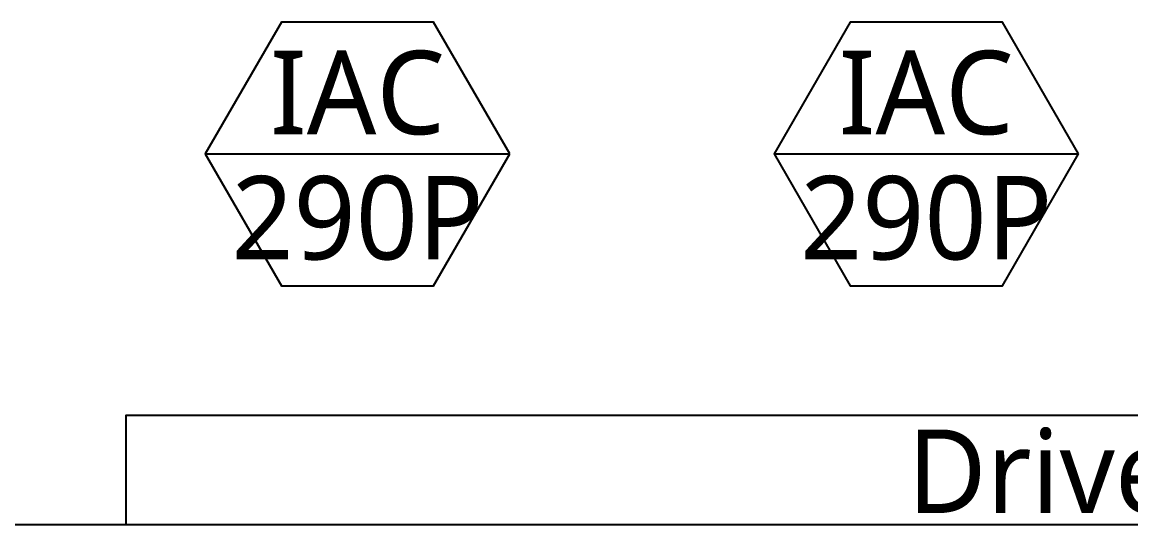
# Model space of a CAD drawing. Header units: millimetres. Extents: x 10547 to 11305, y 9897 to 10391.
# Drawn here: x 11040.17 to 11073.37, y 10262.64 to 10277.69 of the extents above; entities that cross this region are included whole.
import ezdxf
from ezdxf.enums import TextEntityAlignment as Align

# ---------------------------------------------------------------- set-up
doc = ezdxf.new("R2010")
doc.units = ezdxf.units.MM
doc.layers.add('LG-장비번호', color=7, linetype='Continuous')
doc.layers.add('실명', color=231, linetype='Continuous')
doc.styles.add('LG전자', font='')
doc.styles.get('LG전자').set_extended_font_data('Malgun Gothic')

msp = doc.modelspace()

# ---------------------------------------------------------------- linework, layer by layer
at = {"layer": 'LG-장비번호', "color": 1}
for p, q in [((11045.658, 10273.746), (11054.773, 10273.746)), ((11062.691, 10273.746), (11071.806, 10273.746))]:
    msp.add_line(p, q, dxfattribs=at)
at = {"layer": 'LG-장비번호', "color": 252}
msp.add_line((11218.883, 10262.64), (10547.021, 10262.64), dxfattribs=at)
at = {"layer": 'LG-장비번호', "color": 1}
for points in [[(11054.773, 10273.746), (11052.494, 10277.692), (11047.937, 10277.692), (11045.658, 10273.746), (11047.937, 10269.799), (11052.494, 10269.799)], [(11071.806, 10273.746), (11069.527, 10277.692), (11064.97, 10277.692), (11062.691, 10273.746), (11064.97, 10269.799), (11069.527, 10269.799)]]:
    msp.add_lwpolyline(points, close=True, dxfattribs=at)
at = {"layer": '실명', "color": 1}
msp.add_lwpolyline([(11043.283, 10262.64), (11043.283, 10265.926), (11108.247, 10265.926), (11108.247, 10262.64)], close=True, dxfattribs=at)

# ---------------------------------------------------------------- texts
at = {"layer": 'LG-장비번호', "style": 'LG전자'}
for s, p in [('IAC', (11050.216, 10275.586)), ('IAC', (11067.248, 10275.586)), ('290P', (11050.216, 10271.838)), ('290P', (11067.248, 10271.838)), ('Drive 시험실', (11075.836, 10264.283))]:
    msp.add_text(s, height=2.5, dxfattribs=at).set_placement(p, align=Align.MIDDLE)

doc.saveas('drawing.dxf')
